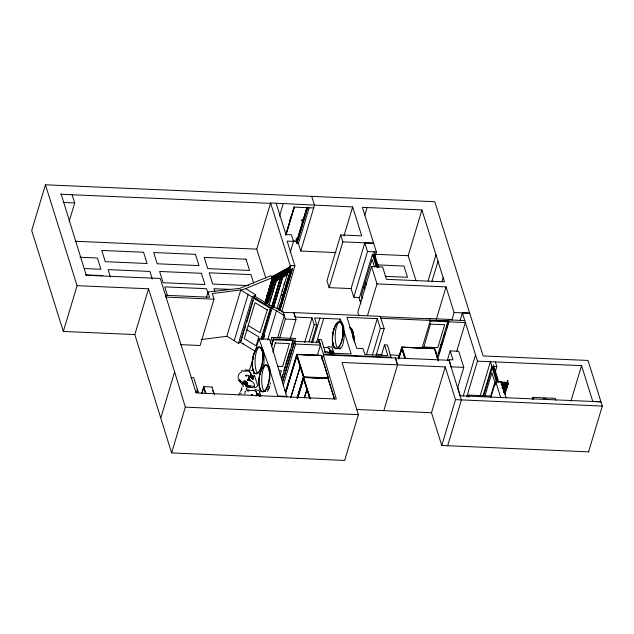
<?xml version="1.0" encoding="UTF-8"?>
<svg xmlns="http://www.w3.org/2000/svg" width="634" height="634" viewBox="0 0 634 634"><rect width="100%" height="100%" fill="white"/><g stroke="black" fill="none" stroke-linecap="round" stroke-linejoin="round"><path stroke-width="0.95" d="M249.36 379.774L249.186 378.997L249.043 379.901M249.313 379.283L249.21 380.345L249.107 379.386M272.398 277.708L274.633 279.435M275.322 278.223L275.045 279.808M250.747 375.304L250.549 374.86M256.715 394.633L256.635 394.213M329.553 351.022L329.688 351.521M247.593 375.154L252.364 377.182L252.356 377.872M502.073 387.77L506.851 387.96M281.686 295.618L282.629 294.39L281.758 295.65M500.876 381.787L500.923 381.866M214.466 394.491L212.065 387.342M253.893 372.213L254.234 372.966L252.609 367.823A13.092 4.969 -82.5 0 1 252.411 362.299L252.871 357.505L254.488 352.567A13.306 5.048 -82.5 0 1 255.367 350.673L255.692 350.119A13.195 5.009 -82.5 0 1 262.159 350.792A13.195 5.009 -82.5 0 1 260.954 367.76A13.195 5.009 -82.5 0 1 254.107 372.15L253.497 371.746A13.576 4.153 -87.7 0 1 252.918 370.097A13.536 4.137 -87.7 0 1 252.348 367.332L252.269 366.547A13.591 5.159 -82.5 0 1 252.784 357.941L252.958 357.077A13.742 5.215 -82.5 0 1 254.979 350.967L255.962 349.255M260.915 390.893A13.631 5.167 -82.5 0 0 269.632 376.889A13.631 5.167 -82.5 0 0 262.603 367.189L261.636 368.972A13.742 5.215 -82.5 0 0 259.615 375.082L259.441 375.946A13.591 5.159 -82.5 0 0 258.926 384.553L259.005 385.337A13.536 4.137 -87.7 0 0 259.575 388.103A13.576 4.153 -87.7 0 0 260.154 389.752L260.891 390.972L259.266 385.829A13.092 4.969 -82.5 0 1 259.068 380.305L259.528 375.51L261.145 370.573A13.306 5.048 -82.5 0 1 262.024 368.687L262.349 368.124M334.039 347.036L334.38 347.797L332.755 342.653A13.092 4.969 -82.5 0 1 332.557 337.129L333.016 332.335L334.633 327.398A13.235 5.024 -82.5 0 1 335.505 325.535L335.838 324.949A13.195 5.009 -82.5 0 1 342.305 325.622A13.195 5.009 -82.5 0 1 341.1 342.59A13.195 5.009 -82.5 0 1 334.253 346.98L333.642 346.576A13.576 4.153 -87.7 0 1 333.064 344.92A13.536 4.137 -87.7 0 1 332.493 342.162L332.414 341.369A13.591 5.159 -82.5 0 1 332.929 332.771L333.104 331.899A13.742 5.215 -82.5 0 1 335.124 325.797L336.107 324.085M252.411 362.299L252.562 360.572A13.235 5.024 -82.5 0 1 253.291 356.356L253.497 355.547A13.306 5.048 -82.5 0 1 254.218 353.273L254.488 352.567M259.068 380.305L259.219 378.585A13.235 5.024 -82.5 0 1 259.948 374.361L260.154 373.561A13.306 5.048 -82.5 0 1 260.875 371.278L261.145 370.573M332.557 337.129L332.707 335.402A13.235 5.024 -82.5 0 1 333.436 331.186L333.642 330.377A13.235 5.024 -82.5 0 1 334.356 328.119L334.633 327.398M276.131 280.87A2.33 1.577 61.3 0 0 276.495 280.268L276.979 278.635L269.07 305.192M245.976 375.938C245.889 374.781 246.468 376.659 246.151 375.59M252.364 394.697L251.674 394.602L251.952 395.069M252.039 395.101L251.682 394.792M324.822 351.886L325.535 352.116L325.036 351.585M324.965 352.353L325.432 352.211L324.988 352.116M325.575 352.005L325.393 352.211M290.594 271.075L290.206 271.518M241.887 387.437L240.975 390.457M257.57 385.868C255.613 389.791 248.599 386.399 245.588 385.868M282.582 294.961L282.336 294.826M289.437 268.444L290.301 265.424L294.945 265.622L281.686 311.841M297.227 239.335L297.504 238.202M253.965 372.61L253.497 371.746M303.036 219.966L303.203 220.418M260.622 390.615L260.74 390.235A13.195 5.009 -82.5 0 0 267.611 385.765A13.195 5.009 -82.5 0 0 268.816 368.798A13.195 5.009 -82.5 0 0 262.333 368.061M334.11 347.44L333.642 346.576M588.566 451.844L602.3 406.069L588.019 360.453L483.14 355.943L434.773 201.715L45.434 184.795L31.7 230.57L63.337 331.455L134.82 334.562L171.608 452.922L344.658 460.435L358.392 414.66L342.027 362.474L445.25 366.896L455.521 399.642L441.771 445.472L588.859 451.86M383.816 410.658L397.566 364.827L395.394 357.996L323.316 354.874L336.305 399.032L196.136 392.945L160.236 278.477L86.264 275.267L61.023 193.711M69.09 221.638L74.693 202.951L72.117 194.749M63.337 331.455L77.071 285.68L45.434 184.795M134.82 334.562L148.554 288.787L77.071 285.68M165.688 295.856L165.846 295.309L209.585 297.211L208.007 291.981L239.826 288.351L270.884 275.687L272.882 277.462L265.226 302.989M166.251 297.655L165.846 295.309M160.885 417.679L174.619 371.904L148.554 288.787M206.312 297.647L208.007 291.981M272.882 277.462L242.917 289.675L212.239 293.59L213.991 299.177L200.098 345.498L180.674 344.658M171.608 452.922L185.334 407.147L174.619 371.904M201.636 393.809L203.554 387.414A1.117 0.816 50.8 0 1 203.776 386.653L212.121 387.017M202.016 393.231L203.657 387.746M201.192 339.547L226.861 336.274L240.762 289.952L252.364 297.124L255.716 294.802L245.643 288.565M265.836 278.096L256.754 249.13L270.599 202.991L276.131 203.229L285.95 234.556L291.466 234.794L293.534 241.395L290.142 252.697M240.476 342.051L238.463 343.446L234.247 340.664L248.14 294.342M276.131 203.229L352.655 206.922L361.729 235.864L340.68 234.945L326.946 280.719L329.117 287.638L351.077 288.589L353.796 297.267L359.692 297.528M238.463 343.446L252.364 297.124M255.304 350.333L254.638 350.871L240.238 342.249L253.465 298.146L254.226 297.615M243.718 332.327L240.904 341.71L240.238 342.249M244.233 330.71L245.691 325.757M246.777 322.223L251.318 306.983M251.872 305.239L253.291 300.421M255.153 296.696L255.716 294.802M279.531 216.051L283.168 203.91M266.605 296.878L267.445 294.081M268.562 290.34L269.965 285.672M270.528 283.81L272.763 276.337L289.104 267.397L288.304 270.227M265.392 301.412L272.501 277.843L288.581 268.99M288.47 268.887L289.627 269.775L273.706 278.492L272.58 277.589L272.929 276.416L288.819 267.714M265.218 302.291L273.032 276.25L271.463 276.781M289.413 221.631L290.832 216.907M285.807 234.588L294.136 206.803M265.297 303.575L273.056 278.088M285.879 234.81L294.208 207.033M285.95 235.222L294.382 207.128L313.687 207.96M271.59 284.064L272.152 282.193M266.153 303.139L273.476 278.73L289.825 269.87L273.769 278.801L266.446 303.203M266.28 303.076L273.706 278.492M266.32 303.203L273.674 278.714L272.557 277.811M266.684 302.989L273.951 278.754L292.678 268.784M266.565 303.829L274.157 278.698M267.699 300.484L268.539 297.695M269.585 294.271L270.433 291.426M267.065 303.702L268.483 298.979M269.601 295.27L270.456 292.417M267.849 302.046L268.697 299.216M272.937 285.086L274.356 280.379M245.944 375.51L245.976 375.193M267.889 302.378L275.116 278.12M245.913 375.97L245.691 375.582M267.77 303.084L274.974 279.396M267.469 309.4L260.083 332.731L248.171 325.599M269.751 301.261L271.178 296.522M271.732 294.667L276.281 279.507M249.376 370.953L253.338 357.727M255.042 352.06L259.005 338.841L269.696 339.301L286.822 396.884M247.03 382.991L247.03 383.935M261.073 339.23L270.361 308.267L271.027 307.68L254.131 297.6M261.367 339.658L270.932 307.759M261.462 339.626L271.027 307.72M271.621 307.062L280.173 278.215L281.916 277.375M271.907 306.801L280.545 278.017M271.994 306.864L280.664 278.104M262.753 339.499L272.073 308.457L273.722 306.729L283.683 312.308M263.887 337.962L264.727 335.164M252.491 376.691L252.459 376.58M273.452 306.84L282.74 276.923L273.547 307.561M273.745 306.571L282.376 277.787M297.298 238.257L297.045 239.66L296.086 239.62L296.347 238.313M303.068 220.965L301.633 221.123L301.895 219.816M297.52 239.351L297.029 239.192L297.243 238.574M302.711 220.26L303.131 220.751M288.874 269.434L288.351 269.117C287.86 266.748 292.639 264.79 289.469 269.593M309.162 207.857L298.432 243.622L296.997 243.559L296.522 242.029L306.959 207.239M281.979 291.141L282.55 289.247M283.937 284.611L284.531 282.629M297.283 240.254L306.943 208.063M276.036 280.854L286.964 274.871L287.717 272.462M307.244 207.191L296.926 242.045L296.522 242.029M267.707 339.895L276.456 310.731L272.073 308.457M277.082 308.322L287.012 275.219M297.497 240.159L302.03 225.03M303.163 221.25L307.133 208.015M287.725 272.509L287.424 274.284A2.33 1.577 61.3 0 1 287.059 274.894L287.012 274.894M296.997 243.559L307.72 207.825M251.785 395.172L252.277 394.689M289.302 269.68L290.309 266.787M251.69 395.156L251.944 394.633M252.229 395.315L251.753 395.22M273.476 278.73L272.43 277.938L288.359 269.22L289.381 270.1L288.399 269.093M278.651 309.107L280.117 304.375M281.179 300.674L282.653 295.935M283.707 292.242L285.181 287.487M285.68 285.688L289.667 272.541M279.047 309.321L290.023 272.731M278.841 310.327L290.649 270.98M279.325 309.36L282.962 297.251M283.517 295.381L284.04 293.487M284.634 291.656L290.467 272.049M290.792 271.051L291.228 269.529L292.654 268.848M280.046 309.749L292.345 268.745M279.895 310.557L292.472 268.618M270.282 343.01L271.923 337.312M271.407 345.57L273.381 339L293.051 339.856L291.347 345.562M271.495 345.688L273.476 339.087M271.661 346.394L273.436 338.968M335.98 252.57L300.762 251.04L314.496 205.265L311.698 196.35M277.771 337.375L284.286 315.669L283.224 312.285L285.34 319.053L279.689 337.898M259.591 392.604L260.439 389.775M272.874 352.163L275.425 342.368M290.324 338.358L295.975 319.512L293.899 312.594L380.297 316.342L384.141 328.602L376.2 355.072M295.27 317.254L293.899 312.594M280.03 375.138L281.361 370.7L279.515 370.621M281.781 377.468L282.637 374.575M283.747 370.898L285.173 366.127M285.72 364.336L290.237 349.239M281.765 379.148L293.312 340.68L293.003 339.816M277.882 396.496L268.087 364.273L259.005 338.841M282.36 382.262L295.476 338.334M282.368 382.643L294.762 341.322L319.552 342.4L320.408 345.11L295.61 344.032L294.762 341.322M283.216 385.353L295.61 344.032M285.395 392.295L296.783 354.343L321.383 355.412L328.42 377.848L303.781 376.889L296.783 354.343M285.562 392.391L296.918 354.557L321.24 355.611L328.222 377.856M285.657 392.565L296.863 355.674L303.631 376.984L297.386 397.803M285.514 393.524L296.863 355.674M304.661 342.408L312.039 317.832L295.317 317.103M290.76 397.55L300.286 366.333L290.84 397.55M309.083 341.702L314.187 324.687L312.039 317.832M311.365 342.764L316.754 324.798L314.607 317.943L340.244 319.092L341.132 321.921M343.961 235.888L352.655 206.922M312.491 342.748L319.869 318.165M329.117 287.638L342.851 241.863L340.68 234.945M297.164 397.795L303.409 376.976L296.728 355.666M297.227 398.16L303.551 376.984M297.394 398.263L303.892 376.802L296.918 354.557M297.774 397.486L303.512 378.569M297.917 397.494L303.591 378.569L309.558 398.017M316.358 342.954L323.728 318.371M317.999 342.4L318.854 339.562L321.422 339.673L325.567 352.884L351.188 354.002L344.088 331.352M304.296 397.74L307.014 389.228M304.455 397.74L306.729 390.172M317.301 355.436L320.495 344.801M321.383 355.412L296.752 354.454M364.867 215.029L367.11 207.556M321.921 359.541L323.483 354.327L318.854 339.562M331.733 347.448L333.151 342.725M339.388 321.929L340.244 319.092M351.077 288.589L364.788 242.877L373.656 243.202L342.851 241.863M310.327 398.77L303.504 377.238L328.111 378.308L303.472 377.349L310.216 398.849M353.796 297.267L367.514 251.563L364.788 242.877M373.68 254.416L372.412 254.305L359.177 298.416L360.881 303.844M374.956 256.611L376.358 251.944L362.41 207.35L421.919 209.933L444.474 281.837L386.494 279.325L382.627 266.985L371.532 266.47L357.798 312.245L358.947 315.914M367.466 315.661L376.992 283.897L371.532 266.47M366.515 354.533L377.293 318.617L346.98 317.301L356.704 348.304L362.933 348.573L364.97 354.596L387.849 355.587L384.497 344.904L387.422 345.031L391.099 357.814M421.935 348.565L430.383 320.424L380.685 318.26L380.297 316.342M372.427 354.897L380.368 328.428L377.293 318.617M416.094 280.91L408.185 255.708L421.919 209.933M381.383 355.302L384.497 344.904M395.394 357.996L449.007 360.271L461.417 399.951L447.683 445.726M398.382 358.559L401.821 347.099L434.623 348.526L438.395 360.786M398.548 358.662L401.671 348.256M398.643 358.828L401.766 348.423L404.801 357.663M398.699 358.836L401.901 348.431M428.124 280.894L435.97 254.733M431.849 281.789L438.015 261.24M442.049 281.425L443.166 277.692M423.663 347.86L430.589 323.498M436.247 319.591L446.059 286.893L376.992 283.897M434.623 348.526L401.79 347.21M435.994 353.606L436.525 351.83M437.151 357.227L448.349 319.893L464.77 320.519M438.902 353.709L440.868 347.147M441.43 345.268L442.841 340.577M443.966 336.82L444.814 334.007M446.502 328.372L447.905 323.681M437.761 359.177L448.959 321.842L448.349 319.893M451.86 320.027L454.102 312.546L446.059 286.893M441.771 445.472L431.5 412.726L445.25 366.896M447.342 360.381L450.18 350.903L458.715 351.276L463.763 367.387L457.51 388.23M460.118 320.384L462.368 312.863L469.746 313.156L454.102 312.546M449.007 360.271L449.189 359.676L452.985 359.835L450.18 350.903M451.257 367.451L449.189 359.676M456.678 351.49L465.38 322.468M460.102 395.767L600.992 401.813L592.798 401.457L581.56 365.628L477.489 361.15L462.368 312.863M463.208 396.052L475.555 354.905M466.838 396.654L477.497 361.111M468.193 396.971L468.756 395.085L489.805 395.996M480.041 396.282L490.423 361.673L491.873 366.365L482.902 396.266M483.726 395.83L492.174 367.68L493.442 367.791M485.01 395.624L491.881 372.713L494.853 382.199L490.454 396.86M495.408 361.887L496.85 366.587L495.455 371.255M490.89 397.336L495.653 381.462L501.003 381.7L506.067 397.827M495.265 384.886L496.39 381.137L492.174 367.68M497.817 382.801L498.372 380.939L493.474 364.835M502.968 388.927L504.933 382.659M503.079 388.959L504.989 382.587M503.792 391.725L506.518 382.627M503.626 392.668L506.574 382.73M507.398 382.064L507.81 380.685M504.751 393.468L508.016 382.999A0.832 0.61 -17.4 0 0 507.39 382.31L500.908 382.025M532.338 399.269L532.901 397.391L555.249 398.358L555.836 400.236M570.901 401.171L581.56 365.628M331.479 352.972L331.416 353.376M297.584 239.248L297.092 238.939L297.647 238.915M254.424 352.726L255.898 349.35M261.081 370.731L262.555 367.363M334.57 327.548L336.044 324.18M260.55 390.219L260.154 389.752M247.625 384.814L245.921 384.783L245.794 384.228M252.419 376.588L252.356 376.992M241.435 390.584L241.982 389.086M246.927 388.42L247.426 387.057M440.329 345.221L440.313 344.65M240.27 391.931L240.579 391.352M242.172 384.331L242.513 383.713M239.454 393.389L239.795 392.771M238.59 394.847L238.963 394.174M287.067 273.111L274.942 279.752M250.224 376.422L247.64 380.234L250.042 376.58A5.191 3.17 16.7 0 0 251.539 381.359M250.787 375.796A6.261 3.828 16.7 0 1 250.335 376.366L247.688 380.265L250.145 376.533A5.31 3.249 16.7 0 0 251.674 381.422A6.261 3.828 16.7 0 1 254.234 386.249A2.195 1.347 16.7 0 1 254.091 386.415M501.232 381.795L500.495 381.517L501.09 381.605M331.527 353.415L331.519 352.979L331.447 353.423M250.335 376.366L247.561 379.79L250.39 376.247A6.118 3.741 16.7 0 0 250.779 375.661M249.202 380.305L249.344 379.441M297.037 239.121L297.647 239.026M251.825 394.839L252.126 394.895M244.288 382.389L244.882 382.001M246.998 383.816L246.04 384.133L244.613 383.285M244.621 392.105L245.802 391.075M255.962 299.636L256.627 299.097M267.873 306.769L268.539 306.23M273.206 307.125L254.583 296.094M242.727 343.747L243.242 343.327M504.941 393.405L505.219 393.12A1.228 0.896 -17.4 0 0 505.322 392.89L508.167 383.411A1.228 0.896 -17.4 0 0 508.206 383.174L501.011 382.492M501.003 381.787L500.646 381.953M302.735 220.164L302.854 219.863M245.905 375.249L246.158 375.352M272.763 276.337L271.637 277.01M289.104 267.397L290.103 266.851M272.58 277.589L288.51 268.919M272.905 278.223L288.946 269.339M273.278 278.445L276.598 276.63M275.283 278.191L291.18 269.458M275.521 278.223L273.951 278.754M279.047 276.313L281.567 274.879M275.481 278.968L283.216 274.831M284.872 273.928L289.841 271.201L274.728 279.531M275.909 280.743L287.028 274.657M246.943 383.871L246.024 384.014M245.857 375.518L246.095 375.209M241.308 370.945L242.965 370.383M247.276 390.267L248.932 389.704M501.185 381.787L500.535 381.771M244.256 382.873L244.478 382.136L245.39 382.072M244.867 382.072L245.778 382.167M507.707 380.448L507.993 380.844M324.125 347.495L326.898 347.464A2.203 1.347 16.7 0 1 328.697 348.137M244.819 370.042L248.924 370.097M250.105 386.803L248.885 386.669M330.457 350.895L332.755 351.054M257.364 393.833L259.274 393.857M252.903 386.169L248.013 385.424M60.856 194.258L270.488 203.356M63.432 202.468L74.693 202.951M301.958 220.038L303.266 220.204M302.854 220.299L303.266 220.315M302.79 220.513L303.195 220.529M296.411 238.535L297.37 238.574M297.314 238.844L297.718 238.812M297.108 239.446L297.52 239.462M293.106 241.031L297.021 241.277L293.13 241.11M293.534 241.395L287.139 241.118L294.889 265.828L290.245 265.622L270.599 202.991M373.711 251.468L378.76 267.572M367.514 251.563L376.358 251.944M75.161 241.253L256.754 249.13M374.908 254.266L408.185 255.708M373.03 256.294L374.234 256.342M377.745 264.909L403.985 266.05L407.519 277.304L385.163 276.329M376.01 265.781L377.206 265.828M79.9 257.253L97.398 258.006L100.925 269.26L84.401 268.547M85.424 274.847L102.914 275.608M248.671 285.617L212.707 284.056L209.18 272.802L250.977 274.617L253.624 283.049M230.467 289.405L213.943 288.692L214.823 291.505M359.803 300.397L360.73 300.437M166.417 297.116L213.991 299.177M283.2 312.348L293.851 312.744M380.194 316.691L429.892 318.847L430.383 320.424M431.588 320.344L448.167 320.947M429.765 320.994L448.468 321.81L448.214 320.986L431.445 320.257L431.699 321.081M448.959 321.842L465.356 322.555M430.787 324.125L444.656 324.727L437.777 347.646L423.908 347.044M285.34 319.053L295.975 319.512M314.187 324.687L316.754 324.798M271.962 337.415L295.507 338.437M273.634 339.824L293.312 340.68M275.624 342.994L289.492 343.596L282.621 366.515L277.993 366.309M330.52 351.347L329.728 351.624M376.208 354.343L382.104 354.596M389.958 354.937L399.785 355.365M323.483 354.327L391.257 357.267M491.873 366.365L496.85 366.587M451.44 366.848L463.763 367.387M492.8 369.662L493.997 369.717M495.772 379.148L496.969 379.203M496.39 381.137L497.642 381.169L493.371 367.728M498.134 381.906L499.988 381.985M501.209 383.974L507.993 384.275M501.209 384.085L507.993 384.378M501.819 385.218L507.636 385.472M501.819 385.329L507.636 385.583M250.62 374.924L251.468 374.963M303.638 377.452L327.968 378.506L334.364 398.897M502.429 386.463L507.271 386.78M502.073 387.659L506.915 387.873M191.008 377.626L193.742 377.745L198.26 392.137L195.526 392.018M543.235 398.342L546.072 398.461M284.666 390.172L286.576 390.251M455.521 399.642L602.3 406.069M257.436 394.293L256.516 394.189M195.534 392.058L198.268 392.177M278.033 395.996L286.972 396.385M356.538 409.469L431.5 412.726M185.334 407.147L358.392 414.66M380.368 328.428L384.141 328.602M252.364 377.872L247.688 375.891M249.091 386.883L247.482 386.502L250.034 387.002M327.984 346.481L330.774 347.06M254.892 389.419L258.854 390.679M248.956 386.851L245.968 385.987M247.339 386.304L245.952 385.821M251.056 370.478L251.999 370.787M326.51 351.482L331.423 353.566M245.715 384.703L243.995 383.824M245.651 384.038L244.415 383.047M246 382.175L246.967 382.952M246.555 381.422L246.024 381.208M246.008 381.208C243.947 379.782 241.451 382.286 243.955 383.784M226.861 336.274L234.247 340.664M246.151 382.239L246.824 382.777M253.465 298.146L270.361 308.267M266.954 309.82L255.042 302.687L244.256 338.659L256.168 345.792L258.823 336.923L246.919 329.791M287.907 272.652L289.976 271.629L289.278 271.035M276.456 310.731L284.262 315.732M242.671 382.881L239.184 379.203M241.855 383.839L238.067 379.829M242.711 384.347L243.519 385.068M242.632 385.797L243.377 386.463M240.69 393.286L241.38 393.904M338.413 348.343L338.556 348.486A13.576 4.153 -87.7 0 0 344.151 336.44A13.576 4.153 -87.7 0 0 340.212 321.803M333.008 343.993L333.341 345.189M252.863 369.17L253.196 370.359M259.52 387.176L259.853 388.373M332.129 347.923L333.952 353.178M246.935 382.857L247.205 383.538M244.502 383.285L244.256 382.524M240.302 381.557L239.295 380.051M239.335 380.384L240.183 381.62M333.064 344.92L333.746 346.219M252.918 370.097L253.6 371.389M259.575 388.103L260.257 389.395M256.627 394.53L256.604 394.11M504.989 393.928L505.029 394.126A1.094 0.8 -17.4 0 1 504.997 394.34M246.42 388.753L247.07 390.568M532.901 397.391L533.487 399.269M493.276 367.783L497.468 381.161M495.653 381.462L500.717 397.613M450.639 319.465L427.086 318.442M468.756 395.085L469.342 396.955M445.314 320.859L445.567 321.684M457.447 386.819L460.355 396.091M438.245 360.738L434.48 348.724L401.956 347.313L405.427 358.4M373.608 254.361L377.618 267.152M373.513 254.408L377.492 267.112M401.821 347.099L405.3 358.424M372.412 254.305L376.422 267.104M401.766 348.423L405.007 358.59M374.551 267.104L372.118 259.346L361.325 295.317L362.402 298.765M395.41 357.941L397.566 364.827M365.239 282.257L366.056 284.84M363.987 286.441L364.796 289.033M298.249 243.036L300.762 251.04M328.111 378.308L334.522 398.976M303.591 378.569L309.796 398.104M290.15 339.729L290.404 340.553M276.281 339.127L276.535 339.951M253.418 372.063L254.012 373.957M254.606 375.843L257.57 385.298M259.385 391.392L260.867 396.115M208.293 294.319L206.533 288.692L164.737 286.877L167.384 295.317M212.77 390.576L213.65 393.381M203.783 386.653L205.836 393.191M203.554 387.414L205.313 393.025M196.857 389.807L197.634 392.287M152.255 278.944L149.901 271.439L108.105 269.624L110.459 277.129M267.802 365.16A13.576 4.153 -87.7 0 1 268.554 365.889M268.792 366.238A13.576 4.153 -87.7 0 1 270.385 371.532M270.369 382.659A13.576 4.153 -87.7 0 1 270.108 384.307M269.783 385.86A13.576 4.153 -87.7 0 1 269.41 387.287M269.204 387.945A13.576 4.153 -87.7 0 1 268.753 389.133M268.515 389.664A13.576 4.153 -87.7 0 1 268.269 390.148M267.762 390.956A13.576 4.153 -87.7 0 1 267.493 391.281M265.86 391.471A13.148 4.018 -87.7 0 1 261.699 379.259A13.148 4.018 -87.7 0 1 266.343 365.342A13.148 4.018 -87.7 0 1 269.688 379.98M268.689 386.304A13.148 4.018 -87.7 0 1 268.499 386.978M268.087 388.206A13.148 4.018 -87.7 0 1 267.865 388.769M267.397 389.744A13.148 4.018 -87.7 0 1 267.152 390.164M261.897 347.884A13.576 4.153 -87.7 0 1 262.785 349.603M262.975 350.15A13.576 4.153 -87.7 0 1 263.475 352.068M263.609 352.781A13.576 4.153 -87.7 0 1 264.077 357.639M264.093 358.511A13.576 4.153 -87.7 0 1 263.3 367.094M260.297 373.759A13.576 4.153 -87.7 0 1 259.203 374.052M255.946 349.175A13.631 5.167 -82.5 0 1 262.975 358.884A13.631 5.167 -82.5 0 1 254.258 372.887M257.642 373.212A13.148 4.018 -87.7 0 1 255.169 358.678A13.148 4.018 -87.7 0 1 259.686 347.329A13.148 4.018 -87.7 0 1 263.142 359.391M259.726 373.101A13.148 4.018 -87.7 0 1 259.464 373.307M255.581 391.281A6.118 3.741 16.7 0 1 256.009 395.909M244.621 393.976A12.133 7.418 16.7 0 1 245.374 392.914M247.736 391.281A12.133 7.418 16.7 0 1 251.04 390.433L253.814 390.409A2.203 1.347 16.7 0 1 255.676 391.13A6.261 3.828 16.7 0 1 255.898 391.352M256.112 391.59A6.261 3.828 16.7 0 1 256.627 395.323M256.469 395.513A6.261 3.828 16.7 0 1 256.112 395.862M260.257 395.394A0.888 0.539 16.7 0 1 259.663 395.941A0.888 0.539 16.7 0 1 258.609 395.426A0.888 0.539 16.7 0 1 259.021 394.792M260.138 395.719A0.832 0.507 16.7 0 1 258.886 395.664A0.832 0.507 16.7 0 1 258.957 394.847M249.614 371.96A6.118 3.741 16.7 0 1 250.969 375.011M254.036 386.082A2.148 1.316 16.7 0 1 253.655 386.415M238.4 378.435A12.133 7.418 16.7 0 1 241.768 371.952M243.321 371.421A12.133 7.418 16.7 0 1 245.073 371.112L247.846 371.08A2.203 1.347 16.7 0 1 249.709 371.801A6.261 3.828 16.7 0 1 250.145 372.261M250.335 372.499A6.261 3.828 16.7 0 1 251.096 374.924M253.243 377.816A0.832 0.507 16.7 0 1 253.346 378.664A0.832 0.507 16.7 0 1 252.086 378.284A0.832 0.507 16.7 0 1 252.633 377.634M253.275 378.126A0.88 0.539 16.7 0 1 253.402 378.91A0.88 0.539 16.7 0 1 252.221 378.807A0.88 0.539 16.7 0 1 251.999 378.015M253.323 378.205A0.832 0.507 16.7 0 1 253.338 378.894A0.832 0.507 16.7 0 1 252.284 378.799A0.832 0.507 16.7 0 1 251.991 378.086M349.596 327.778A13.576 4.153 -87.7 0 1 350.127 328.008M350.388 328.206A13.576 4.153 -87.7 0 1 353.019 338.627M349.802 328.063A13.631 3.249 86.8 0 1 354.438 342.225M350.911 328.46A13.148 4.018 -87.7 0 1 351.157 328.65M351.64 329.197A13.148 4.018 -87.7 0 1 352.084 329.949M352.29 330.401A13.148 4.018 -87.7 0 1 353.384 334.744M353.479 335.497A13.148 4.018 -87.7 0 1 353.677 337.906M350.864 328.333A13.195 3.146 86.8 0 1 351.284 328.658M351.49 328.903A13.195 3.146 86.8 0 1 353.994 337.906M354.089 338.746A13.195 3.146 86.8 0 1 354.327 342.194M336.091 324.006A13.631 5.167 -82.5 0 1 343.121 333.714A13.631 5.167 -82.5 0 1 334.403 347.717M338.294 348.343A13.148 4.018 -87.7 0 1 335.275 334.07A13.148 4.018 -87.7 0 1 340.006 322.191A13.148 4.018 -87.7 0 1 343.232 335.941M340.133 347.662A13.148 4.018 -87.7 0 1 339.872 347.923M339.079 348.391A13.148 4.018 -87.7 0 1 338.556 348.415M329.981 351.624A6.118 3.741 16.7 0 1 329.284 352.805M328.666 348.343A6.118 3.741 16.7 0 1 330.045 350.943M330.037 351.759A6.261 3.828 16.7 0 1 329.387 352.75M328.991 348.415A6.261 3.828 16.7 0 1 329.387 348.89M329.561 349.128A6.261 3.828 16.7 0 1 330.037 350.111M330.108 350.356A6.261 3.828 16.7 0 1 330.171 350.84M333.143 352.163A0.888 0.539 16.7 0 1 333.08 352.94A0.888 0.539 16.7 0 1 331.859 352.678A0.888 0.539 16.7 0 1 331.923 351.902M333.167 352.242A0.832 0.507 16.7 0 1 333.016 352.916A0.832 0.507 16.7 0 1 331.923 352.678A0.832 0.507 16.7 0 1 331.883 351.973M195.462 254.345L153.666 252.53L157.2 263.784L198.989 265.598L195.462 254.345M143.553 252.245L101.765 250.43L105.292 261.683L147.088 263.498L143.553 252.245M246.016 259.187L204.219 257.372L207.754 268.626L249.542 270.441L246.016 259.187M201.406 273.286L159.609 271.471L163.136 282.724L204.933 284.539L201.406 273.286M244.613 383.419L244.589 383.396A1.72 0.983 24.4 0 1 245.429 381.858A1.72 0.983 24.4 0 1 247.315 383.728A1.72 0.983 24.4 0 1 244.589 383.34M244.55 383.475A1.72 0.983 24.4 0 0 247.276 383.863A1.72 0.983 24.4 0 0 245.39 381.993A1.72 0.983 24.4 0 0 244.55 383.475M244.851 383.594A1.086 0.618 24.4 0 0 246.578 383.839A1.086 0.618 24.4 0 0 245.382 382.659A1.086 0.618 24.4 0 0 244.851 383.594M254.147 376.485A0.888 0.539 16.7 0 0 253.917 375.653A0.832 0.507 16.7 0 1 254.099 376.453A0.832 0.507 16.7 0 1 252.95 376.358A0.888 0.539 16.7 0 1 252.784 375.558A0.832 0.507 16.7 0 0 252.95 376.358A0.888 0.539 16.7 0 0 254.147 376.485"/></g></svg>
